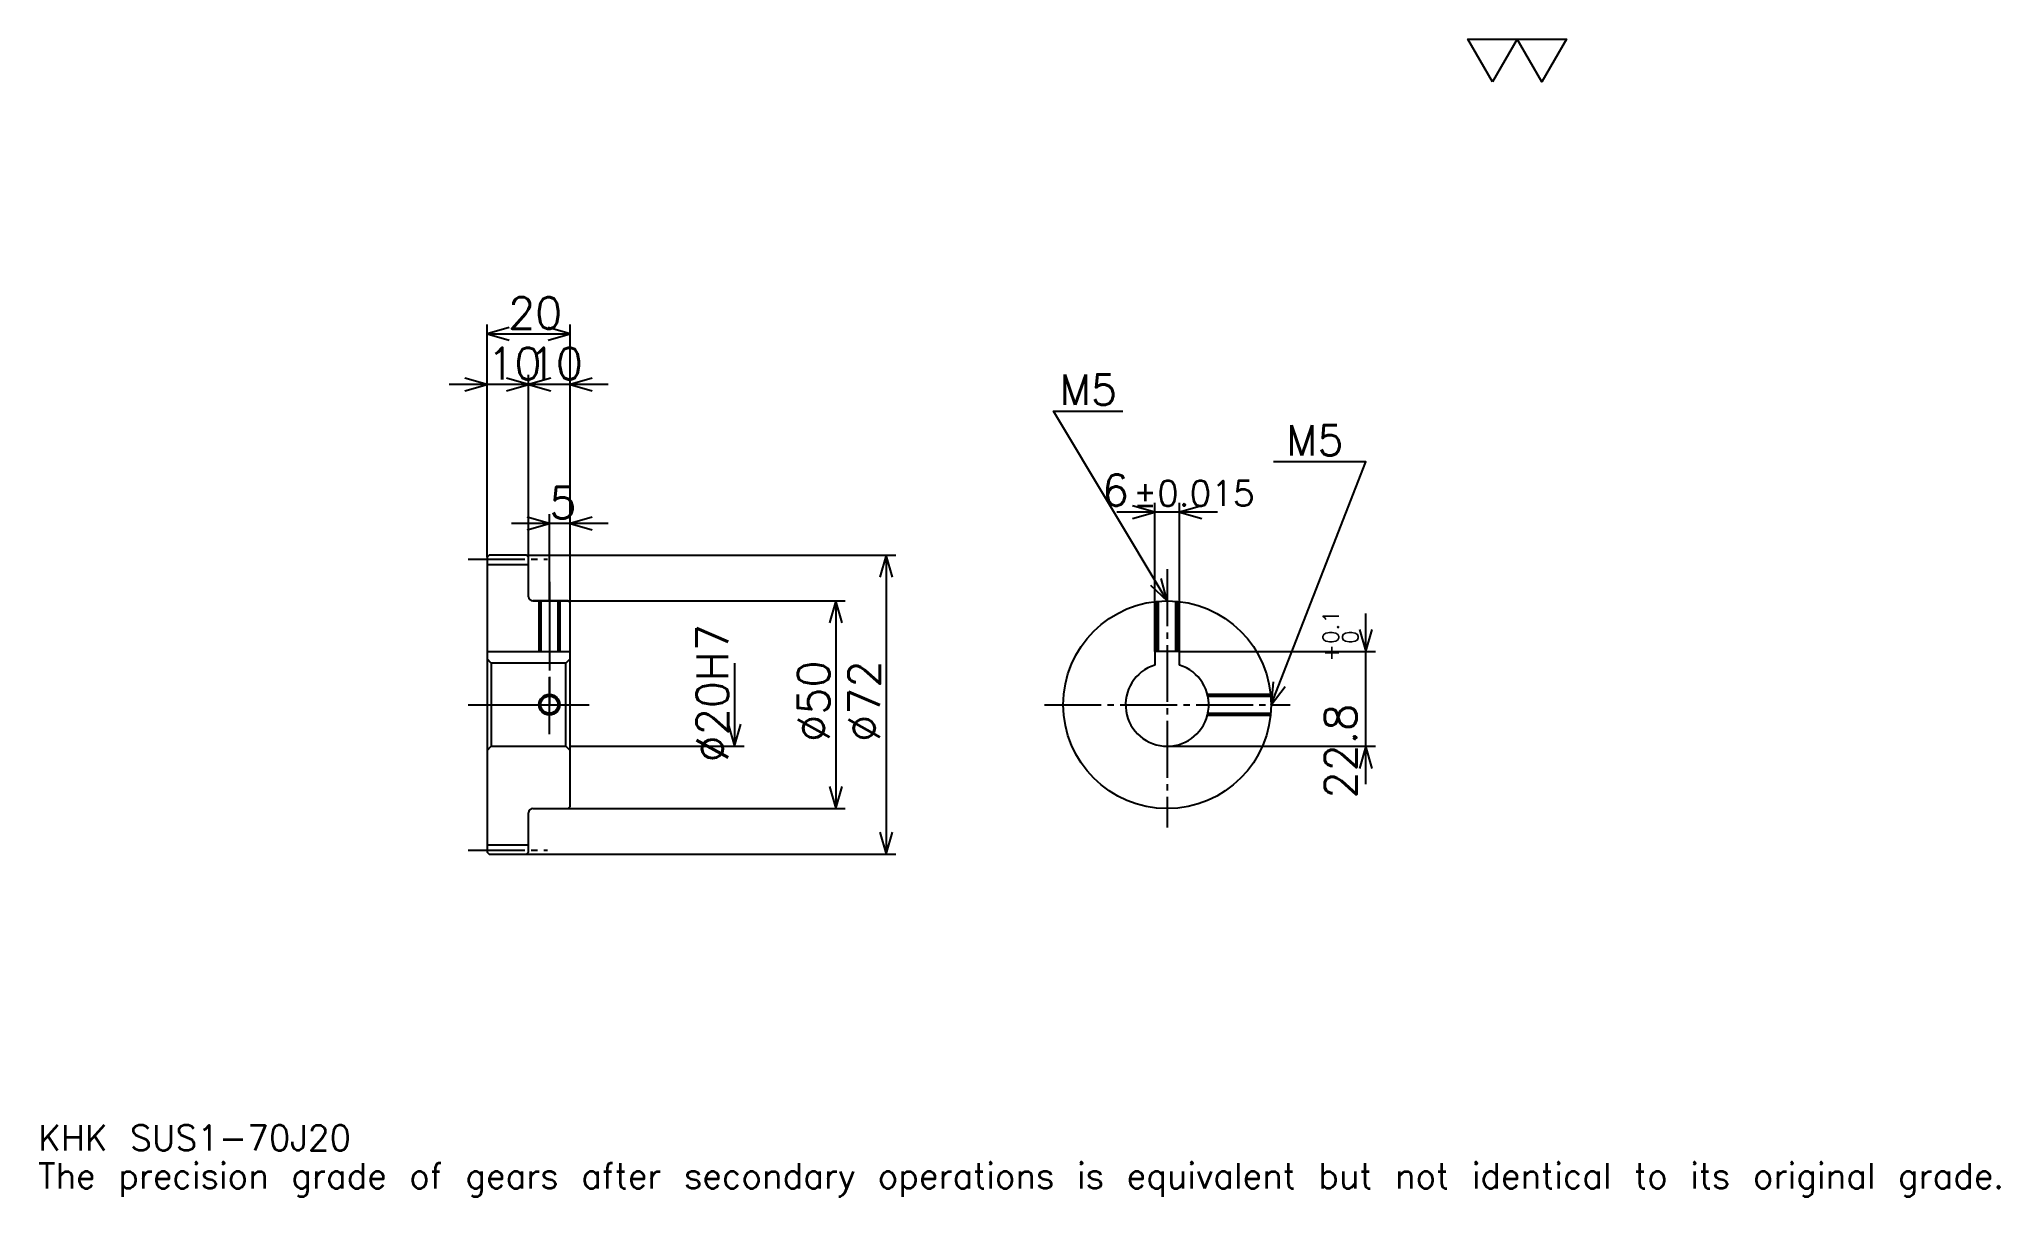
# Model space of a CAD drawing. Extents: x 15 to 487, y 6 to 284.
import ezdxf

# ---------------------------------------------------------------- set-up
doc = ezdxf.new("R2010")
doc.units = 0
doc.linetypes.add('DASHDOT', pattern=[18.260869, 13.695652, -1.521739, 1.521739, -1.521739])
doc.layers.get('0').update_dxf_attribs({"linetype": 'CONTINUOUS'})
doc.layers.add('DASHDOT', color=6, linetype='DASHDOT')
doc.styles.add('KANJI', font='TXT', dxfattribs={"bigfont": 'BIGFONT'})

msp = doc.modelspace()

# ---------------------------------------------------------------- linework, layer by layer
at = {"color": 5}
for p, q in [((123.260864, 160.021744), (123.260864, 215.565216)), ((123.260864, 213.282608), (143.260864, 213.282608)), ((143.260864, 160.021744), (143.260864, 215.565216)), ((133.260864, 160.021744), (133.260864, 203.391312)), ((142.391296, 201.108704), (114.130432, 201.108704)), ((152.391296, 201.108704), (124.130432, 201.108704)), ((138.260864, 160.021744), (138.260864, 169.913055)), ((299.086945, 170.326096), (274.82608, 170.326096)), ((283.956512, 136.821747), (283.956512, 172.608704)), ((289.956512, 136.821747), (289.956512, 172.608704)), ((152.391296, 167.630432), (129.130432, 167.630432)), ((123.260864, 159.521744), (123.260864, 160.021744)), ((132.760864, 160.021744), (143.260864, 160.021744)), ((133.260864, 159.521744), (133.260864, 160.021744)), ((138.260864, 149.021744), (138.260864, 160.021744)), ((138.260864, 149.021744), (138.260864, 160.021744)), ((143.260864, 160.021744), (221.630432, 160.021744)), ((143.260864, 148.521744), (143.260864, 160.021744)), ((219.347824, 160.021744), (219.347824, 88.021744)), ((134.260864, 149.021744), (143.260864, 149.021744)), ((143.260864, 149.021744), (209.456512, 149.021744)), ((207.173904, 149.021744), (207.173904, 99.021744)), ((334.782593, 104.891312), (334.782593, 145.952179)), ((182.82608, 134.021744), (182.82608, 114.021744)), ((289.956512, 136.821747), (337.065186, 136.821747)), ((143.260864, 114.021744), (185.108688, 114.021744)), ((286.956512, 114.021744), (337.065186, 114.021744)), ((134.260864, 99.021744), (143.260864, 99.021744)), ((143.260864, 99.021744), (209.456512, 99.021744)), ((132.760864, 88.021744), (143.260864, 88.021744)), ((143.260864, 88.021744), (221.630432, 88.021744))]:
    msp.add_line(p, q, dxfattribs=at)
at = {"color": 4}
for p, q in [((123.260864, 157.771744), (133.260864, 157.771744)), ((123.260864, 136.821747), (143.260864, 136.821747)), ((124.260864, 134.021744), (124.260864, 114.021744)), ((142.260864, 134.021744), (143.260864, 135.021744)), ((142.260864, 114.021744), (143.260864, 113.021744)), ((123.260864, 90.271744), (133.260864, 90.271744))]:
    msp.add_line(p, q, dxfattribs=at)
at = {"color": 7}
msp.add_lwpolyline([(365.217377, 273.913055), (359.282593, 284.200012), (383.021729, 284.200012), (377.086945, 273.913055), (371.152161, 284.200012), (365.217377, 273.913055)], dxfattribs=at)
at = {"color": 5}
for points in [[(128.586945, 214.804352), (123.260864, 213.282608), (128.586945, 211.760864)], [(137.934784, 211.760864), (143.260864, 213.282608), (137.934784, 214.804352)], [(117.934776, 199.586975), (123.260864, 201.108704), (117.934776, 202.630432)], [(127.934776, 199.586975), (133.260864, 201.108704), (127.934776, 202.630432)], [(138.586945, 202.630432), (133.260864, 201.108704), (138.586945, 199.586975)], [(148.586945, 202.630432), (143.260864, 201.108704), (148.586945, 199.586975)], [(286.956512, 149.021744), (259.565216, 194.67392), (276.304321, 194.67392)], [(311.956512, 124.021744), (334.782593, 182.5), (312.565247, 182.5)], [(278.630432, 168.804352), (283.956512, 170.326096), (278.630432, 171.847839)], [(295.282593, 171.847839), (289.956512, 170.326096), (295.282593, 168.804352)], [(132.934784, 166.108704), (138.260864, 167.630432), (132.934784, 169.152176)], [(148.586945, 169.152176), (143.260864, 167.630432), (148.586945, 166.108704)], [(220.869568, 154.695648), (219.347824, 160.021744), (217.82608, 154.695648)], [(282.911377, 152.805893), (286.956512, 149.021744), (285.521149, 154.37175)], [(208.695648, 143.695648), (207.173904, 149.021744), (205.652161, 143.695648)], [(333.260864, 142.147827), (334.782593, 136.821747), (336.304321, 142.147827)], [(312.475586, 129.536591), (311.956512, 124.021744), (315.31073, 128.429932)], [(181.304337, 119.347832), (182.82608, 114.021744), (184.347824, 119.347832)], [(336.304321, 108.695656), (334.782593, 114.021744), (333.260864, 108.695656)], [(205.652161, 104.347832), (207.173904, 99.021744), (208.695648, 104.347832)], [(217.82608, 93.347832), (219.347824, 88.021744), (220.869568, 93.347832)]]:
    msp.add_lwpolyline(points, dxfattribs=at)
at = {"color": 4}
for points in [[(133.260864, 150.021744), (133.260864, 159.521744), (132.760864, 160.021744), (123.760864, 160.021744), (123.260864, 159.521744), (123.260864, 113.021744)], [(134.260864, 99.021744), (142.760864, 99.021744), (143.260864, 99.521744), (143.260864, 148.521744), (142.760864, 149.021744), (134.260864, 149.021744)], [(135.760864, 149.021744), (135.760864, 136.821747)], [(136.195862, 149.021744), (136.195862, 136.821747)], [(140.325867, 149.021744), (140.325867, 136.821747)], [(140.760864, 149.021744), (140.760864, 136.821747)], [(284.456512, 136.821747), (284.456512, 148.896423)], [(284.89151, 136.821747), (284.89151, 148.93631)], [(289.021515, 136.821747), (289.021515, 148.93631)], [(289.456512, 136.821747), (289.456512, 148.896423)], [(123.260864, 113.021744), (124.260864, 114.021744), (142.260864, 114.021744), (142.260864, 134.021744), (124.260864, 134.021744), (123.260864, 135.021744)], [(289.956512, 133.561142), (289.956512, 136.821747), (283.956512, 136.821747), (283.956512, 133.561142)], [(296.638977, 126.521744), (311.831177, 126.521744)], [(296.740967, 126.086746), (311.871094, 126.086746)], [(296.638977, 121.521744), (311.831177, 121.521744)], [(296.740967, 121.956741), (311.871094, 121.956741)], [(123.260864, 113.021744), (123.260864, 88.521744), (123.760864, 88.021744), (132.760864, 88.021744), (133.260864, 88.521744), (133.260864, 98.021744)]]:
    msp.add_lwpolyline(points, dxfattribs=at)
for centre, radius in [((286.956512, 124.021744), 25), ((138.260864, 124.021744), 2.065)]:
    msp.add_circle(centre, radius, dxfattribs=at)
at = {"color": 7}
msp.add_circle((138.260864, 124.021744), 2.5, dxfattribs=at)
at = {"color": 4}
for centre, radius, start, end in [((134.260864, 150.021744), 1, 180, 270), ((286.956512, 124.021744), 10, 107.45760275, 72.54239725), ((134.260864, 98.021744), 1, 90, 180)]:
    msp.add_arc(centre, radius, start, end, dxfattribs=at)
at = {"layer": 'DASHDOT', "color": 7}
for p, q in [((118.695648, 159.021744), (137.82608, 159.021744)), ((286.956512, 156.630432), (286.956512, 94.456528)), ((138.260864, 149.021744), (138.260864, 124.021744)), ((118.695648, 124.021744), (147.82608, 124.021744)), ((257.391296, 124.021744), (316.521729, 124.021744)), ((118.695648, 89.021744), (137.82608, 89.021744))]:
    msp.add_line(p, q, dxfattribs=at)
for points in [[(138.260864, 153.58696), (138.260864, 132.256531)], [(138.260864, 116.956528), (138.260864, 131.08696)], [(131.195648, 124.021744), (145.32608, 124.021744)]]:
    msp.add_lwpolyline(points, dxfattribs=at)

# ---------------------------------------------------------------- texts
at = {"color": 7, "style": 'KANJI'}
for s, height, p in [('20', 7.608696, (128.315216, 214.5)), ('10', 7.608696, (123.315208, 202.326096)), ('10', 7.608696, (133.315216, 202.326096)), ('M5', 7.304348, (261.086945, 196.195648)), ('M5', 7.304348, (315.608704, 184.021744)), ('6', 7.608696, (271.250671, 171.847839)), ('5', 7.608696, (138.28804, 168.847839)), ('%%p0.015', 6.086957, (278.782349, 171.847839)), ('KHK SUS1-70J20', 6.086957, (15.217391, 16.73913)), ('The precision grade of gears after secondary operations is equivalent but not identical to its original grade.', 6.086957, (15.217391, 7.608696))]:
    msp.add_text(s, height=height, dxfattribs=at).set_placement(p)
for s, height, p in [('%%c20H7', 7.608696, (181.304337, 110.135872)), ('0.1', 3.804348, (328.239136, 138.640945)), ('+', 3.804348, (328.239136, 134.380066)), ('0', 3.804348, (332.956512, 138.640945)), ('%%c50', 7.608696, (205.652161, 115.081528)), ('%%c72', 7.608696, (217.82608, 115.081528)), ('22.8', 7.608696, (332.5, 101.446625))]:
    msp.add_text(s, height=height, rotation=90, dxfattribs=at).set_placement(p)

doc.saveas('drawing.dxf')
